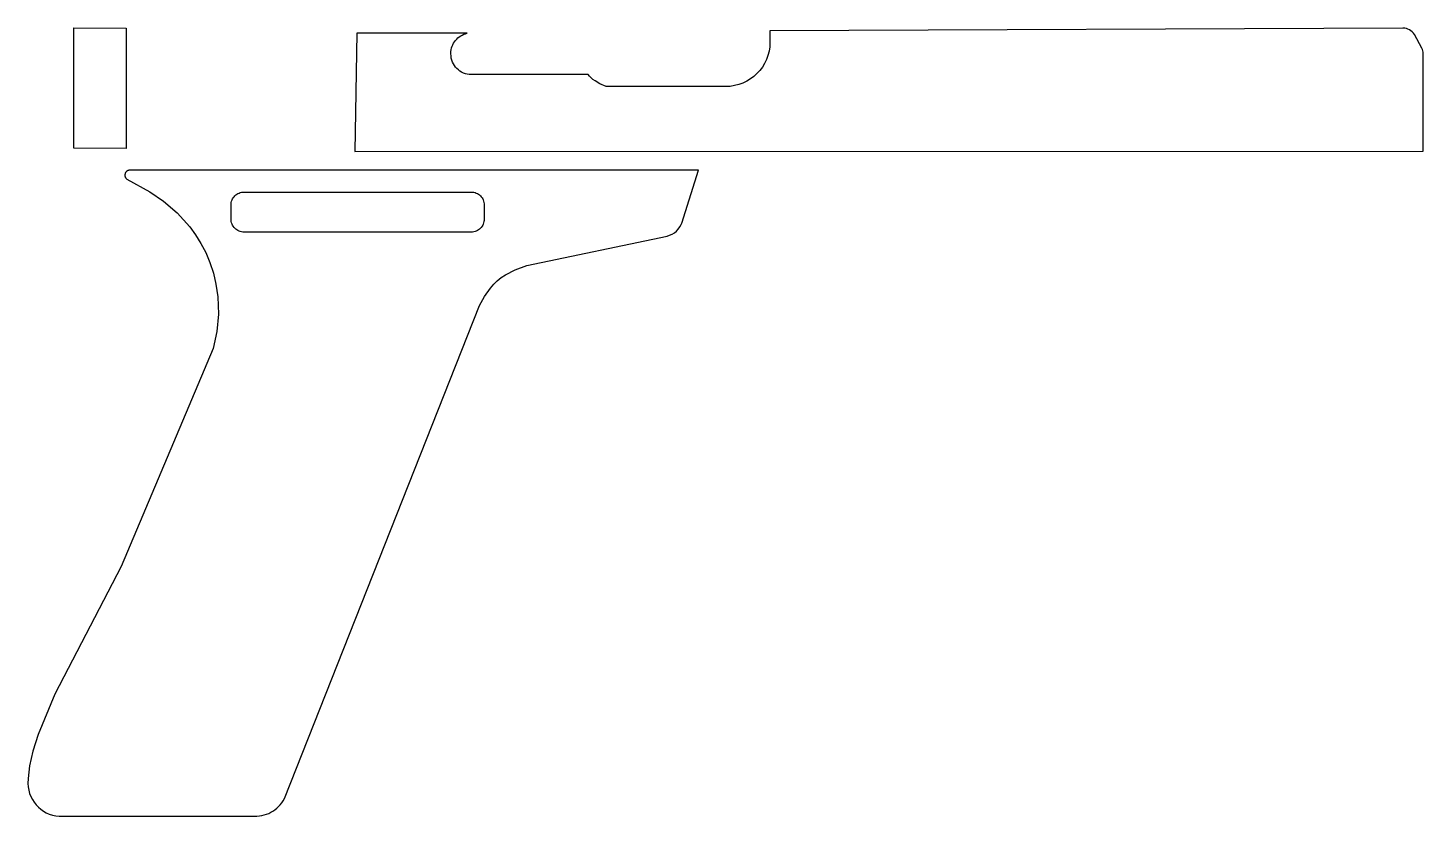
# Model space of a CAD drawing. Header units: metres. Extents: x 5 to 196, y -288 to -180.
import ezdxf

# ---------------------------------------------------------------- set-up
doc = ezdxf.new("R2010")
doc.units = ezdxf.units.M

msp = doc.modelspace()

# ---------------------------------------------------------------- linework, layer by layer
for points in [[(18.409666, -179.89423), (18.409666, -196.406516), (11.217402, -196.373496), (11.217402, -179.863242), (18.409666, -179.89423)], [(193.480182, -179.888896), (106.683048, -180.271166), (106.651552, -182.449216), (106.55935, -183.053736), (106.409236, -183.637174), (106.204512, -184.196482), (105.948226, -184.728612), (105.643426, -185.230516), (105.292906, -185.699146), (104.899968, -186.131454), (104.46766, -186.524392), (103.99903, -186.874912), (103.497126, -187.179712), (102.964996, -187.435998), (102.405688, -187.640722), (101.82225, -187.790836), (101.21773, -187.883038), (84.205318, -187.914534), (83.368896, -187.548266), (82.69224, -187.14212), (82.408522, -186.929268), (82.158586, -186.71286), (81.940146, -186.494674), (81.750916, -186.276996), (65.453514, -186.262518), (65.174876, -186.219592), (64.90589, -186.149996), (64.647826, -186.055), (64.401954, -185.936128), (64.170052, -185.794904), (63.95339, -185.632598), (63.753238, -185.450734), (63.571374, -185.250582), (63.409068, -185.03392), (63.267844, -184.802018), (63.148972, -184.556146), (63.053976, -184.298082), (62.98438, -184.029096), (62.941454, -183.750458), (62.926976, -183.358282), (62.938152, -183.101742), (62.970664, -182.858156), (63.02375, -182.621428), (63.096394, -182.392574), (63.18758, -182.17261), (63.296546, -181.962298), (63.422276, -181.762654), (63.563754, -181.574694), (63.719964, -181.39918), (63.890144, -181.237128), (64.073278, -181.089554), (64.26835, -180.957474), (64.474598, -180.84165), (64.690752, -180.743098), (64.91605, -180.662834), (65.14973, -180.60162), (50.0253, -180.60162), (49.7713, -196.805296), (196.244972, -196.766942), (196.234558, -183.214772), (196.20357, -183.023002), (196.15277, -182.83555), (196.082412, -182.65394), (195.064126, -180.762148), (194.924426, -180.567838), (194.763136, -180.395372), (194.582542, -180.245766), (194.385438, -180.120544), (194.17411, -180.020976), (193.951098, -179.948332), (193.718942, -179.903882), (193.480182, -179.88915)], [(18.884392, -199.393302), (18.819368, -199.395842), (18.757392, -199.40397), (18.698464, -199.417178), (18.642584, -199.435212), (18.589752, -199.458072), (18.540222, -199.484996), (18.493994, -199.515984), (18.451068, -199.550782), (18.411444, -199.588882), (18.375376, -199.63003), (18.342864, -199.673972), (18.314162, -199.7202), (18.289016, -199.768714), (18.26768, -199.819006), (18.250154, -199.870822), (18.236438, -199.923654), (18.226786, -199.977502), (18.221198, -200.031858), (18.219674, -200.086468), (18.222214, -200.141078), (18.229072, -200.195434), (18.240248, -200.249028), (18.255742, -200.301606), (18.275808, -200.352914), (18.300446, -200.402698), (18.329656, -200.45045), (18.363438, -200.49617), (18.402046, -200.53935), (18.445226, -200.579736), (18.493486, -200.61682), (21.659596, -202.339194), (23.53437, -203.651866), (25.386792, -205.2574), (27.123898, -207.17764), (27.920188, -208.262728), (28.652724, -209.434684), (29.310076, -210.696302), (29.880306, -212.050122), (30.351984, -213.499192), (30.71368, -215.046052), (30.957774, -216.752424), (31.034228, -219.146628), (30.814264, -221.52864), (30.31363, -223.871282), (17.718024, -253.777496), (8.621522, -271.286986), (6.315202, -276.841458), (5.603748, -279.109678), (5.15366, -281.105864), (4.940554, -282.880308), (4.920234, -283.536898), (4.954016, -284.011116), (5.03428, -284.470856), (5.158486, -284.913578), (5.324348, -285.336996), (5.529326, -285.738824), (5.77088, -286.116268), (6.046724, -286.467042), (6.354572, -286.788606), (6.69163, -287.078674), (7.055612, -287.334706), (7.444232, -287.554162), (7.85495, -287.734502), (8.28548, -287.87344), (8.733282, -287.968436), (9.195816, -288.017204), (36.325556, -288.019998), (36.664138, -287.993836), (36.996624, -287.942274), (37.321998, -287.866074), (37.639244, -287.765998), (37.947092, -287.642808), (38.244526, -287.497266), (38.530276, -287.330388), (38.803326, -287.142682), (39.062406, -286.935164), (39.3065, -286.708342), (39.534338, -286.463232), (39.744904, -286.200596), (39.936928, -285.920942), (40.109394, -285.625286), (66.862198, -217.959686), (67.536314, -216.705688), (68.335398, -215.560656), (68.791582, -215.040464), (69.290692, -214.56142), (69.836792, -214.128096), (70.417944, -213.75116), (71.730108, -213.082378), (73.34758, -212.46592), (92.560902, -208.427574), (92.918534, -208.323688), (93.255338, -208.173828), (93.567758, -207.981042), (93.851984, -207.748886), (94.10446, -207.480408), (94.321376, -207.178656), (94.499176, -206.847186), (94.572074, -206.671164), (96.893888, -199.393302), (18.883376, -199.393302)], [(65.704212, -207.886808), (34.388806, -207.87741), (34.211006, -207.849978), (34.039302, -207.805528), (33.874456, -207.744822), (33.717484, -207.668876), (33.569402, -207.578706), (33.430972, -207.475074), (33.30321, -207.358996), (33.187132, -207.231234), (33.0835, -207.092804), (32.99333, -206.944722), (32.917384, -206.78775), (32.856678, -206.622904), (32.812228, -206.4512), (32.784796, -206.2734), (32.784796, -203.991718), (32.812228, -203.813918), (32.856678, -203.642214), (32.917384, -203.477368), (32.99333, -203.320396), (33.0835, -203.172314), (33.187132, -203.033884), (33.30321, -202.906122), (33.430972, -202.790044), (33.569402, -202.686412), (33.717484, -202.596242), (33.874456, -202.520296), (34.039302, -202.45959), (34.211006, -202.41514), (34.388806, -202.387708), (65.887092, -202.387708), (66.064892, -202.41514), (66.236596, -202.45959), (66.401442, -202.520296), (66.558414, -202.596242), (66.706496, -202.686412), (66.844926, -202.790044), (66.972688, -202.906122), (67.088766, -203.033884), (67.192398, -203.172314), (67.282568, -203.320396), (67.358514, -203.477368), (67.41922, -203.642214), (67.46367, -203.813918), (67.491102, -203.991718), (67.491102, -206.2734), (67.46367, -206.4512), (67.41922, -206.622904), (67.358514, -206.78775), (67.282568, -206.944722), (67.192398, -207.092804), (67.088766, -207.231234), (66.972688, -207.358996), (66.844926, -207.475074), (66.706496, -207.578706), (66.558414, -207.668876), (66.401442, -207.744822), (66.236596, -207.805528), (66.064892, -207.849978), (65.887092, -207.87741), (65.704212, -207.886808)]]:
    msp.add_lwpolyline(points)

doc.saveas('drawing.dxf')
